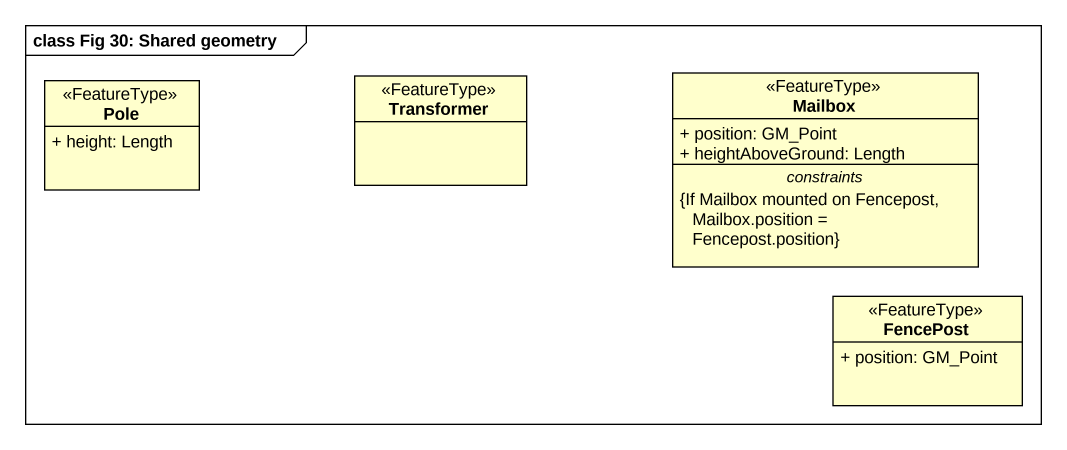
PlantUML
@startuml
mainframe class Fig 30: Shared geometry
hide circle
hide empty members
skinparam classAttributeIconSize 0
class Pole <<FeatureType>> {
  + height: Length
}
class Transformer <<FeatureType>>
class Mailbox <<FeatureType>> {
  + position: GM_Point
  + heightAboveGround: Length
  -- constraints --
  {If Mailbox mounted on Fencepost, Mailbox.position = Fencepost.position}
}
class FencePost <<FeatureType>> {
  + position: GM_Point
}
@enduml
